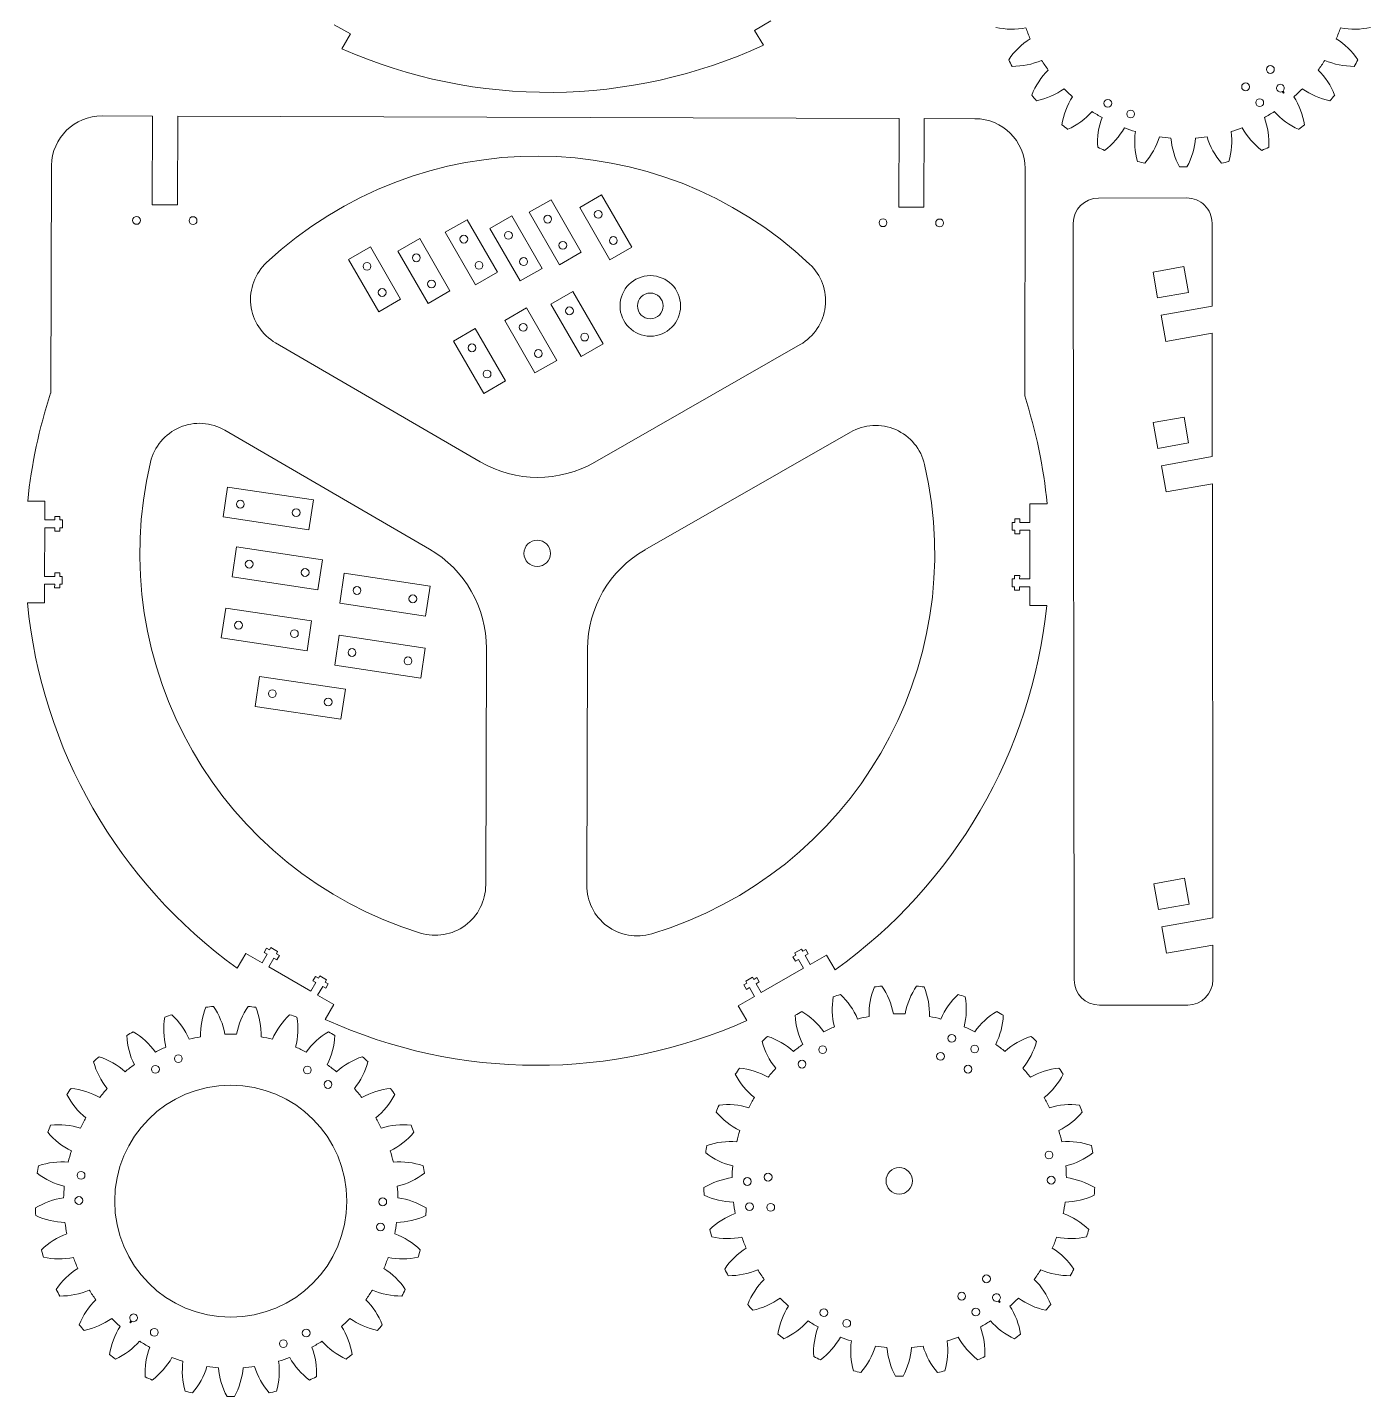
# Model space of a CAD drawing. Header units: millimetres. Extents: x 5 to 545, y 96 to 1497.
# Drawn here: x 5 to 538, y 96 to 639 of the extents above; entities that cross this region are included whole.
import ezdxf

# ---------------------------------------------------------------- set-up
doc = ezdxf.new("R2010")
doc.units = ezdxf.units.MM

msp = doc.modelspace()

# ---------------------------------------------------------------- linework, layer by layer
at = {"color": 7, "linetype": 'Continuous', "lineweight": 15}
for p, q in [((293.68, 637.85), (300.1, 641.64)), ((126.99, 640.1), (133.47, 636.44)), ((133.47, 636.44), (130.13, 630.52)), ((297.13, 632), (293.68, 637.85)), ((502.75, 613.58), (503.21, 612.93)), ((503.53, 613.15), (503.08, 613.81)), ((503.21, 612.93), (503.53, 613.15)), ((55.06, 603.87), (35.06, 603.93)), ((54.95, 568.67), (55.06, 603.87)), ((65.06, 603.83), (64.95, 568.64)), ((350.89, 602.94), (65.06, 603.83)), ((350.78, 567.75), (350.89, 602.94)), ((360.89, 602.91), (360.78, 567.72)), ((380.99, 602.85), (360.89, 602.91)), ((14.72, 494), (15, 584.34)), ((400.93, 583.15), (400.69, 492.93)), ((212.99, 570.73), (204.33, 565.73)), ((224.99, 549.95), (212.99, 570.73)), ((233.01, 572.63), (224.35, 567.63)), ((245.01, 551.85), (233.01, 572.63)), ((429.91, 571.38), (464.91, 571.43)), ((64.95, 568.64), (54.95, 568.67)), ((204.33, 565.73), (216.33, 544.95)), ((224.35, 567.63), (236.35, 546.85)), ((360.78, 567.72), (350.78, 567.75)), ((179.75, 562.8), (171.09, 557.8)), ((191.75, 542.02), (179.75, 562.8)), ((197.43, 564.29), (188.77, 559.29)), ((188.77, 559.29), (200.77, 538.5)), ((209.43, 543.5), (197.43, 564.29)), ((420.29, 261.37), (419.93, 561.37)), ((474.96, 528.54), (474.93, 561.44)), ((160.94, 555.39), (152.28, 550.39)), ((172.94, 534.61), (160.94, 555.39)), ((171.09, 557.8), (183.09, 537.02)), ((141.39, 552.03), (132.73, 547.03)), ((153.39, 531.24), (141.39, 552.03)), ((152.28, 550.39), (164.28, 529.61)), ((216.33, 544.95), (224.99, 549.95)), ((236.35, 546.85), (245.01, 551.85)), ((132.73, 547.03), (144.73, 526.24)), ((200.77, 538.5), (209.43, 543.5)), ((463.77, 544.23), (451.56, 542.06)), ((465.58, 533.99), (463.77, 544.23)), ((183.09, 537.02), (191.75, 542.02)), ((451.56, 542.06), (453.38, 531.82)), ((164.28, 529.61), (172.94, 534.61)), ((221.62, 534.35), (212.96, 529.35)), ((233.62, 513.57), (221.62, 534.35)), ((453.38, 531.82), (465.58, 533.99)), ((144.73, 526.24), (153.39, 531.24)), ((203.29, 527.83), (194.63, 522.83)), ((215.29, 507.04), (203.29, 527.83)), ((212.96, 529.35), (224.96, 508.57)), ((474.96, 528.54), (454.8, 524.96)), ((194.63, 522.83), (206.63, 502.04)), ((454.8, 524.96), (456.65, 514.52)), ((182.97, 519.69), (174.31, 514.69)), ((194.97, 498.91), (182.97, 519.69)), ((456.65, 514.52), (474.98, 517.78)), ((475.04, 468.86), (474.98, 517.78)), ((184.94, 466.78), (103.85, 513.94)), ((174.31, 514.69), (186.31, 493.91)), ((224.96, 508.57), (233.62, 513.57)), ((311.71, 513.29), (230.33, 466.64)), ((206.63, 502.04), (215.29, 507.04)), ((186.31, 493.91), (194.97, 498.91)), ((14.72, 494), (14.69, 493.96)), ((463.84, 484.55), (451.63, 482.38)), ((465.66, 474.31), (463.84, 484.55)), ((83.74, 479.36), (164.83, 432.2)), ((250.22, 431.94), (331.6, 478.59)), ((451.63, 482.38), (453.45, 472.14)), ((453.45, 472.14), (465.66, 474.31)), ((475.04, 468.86), (454.87, 465.28)), ((454.87, 465.28), (456.72, 454.85)), ((84.79, 456.82), (83.01, 444.95)), ((118.81, 451.71), (84.79, 456.82)), ((456.72, 454.85), (475.05, 458.1)), ((475.26, 285.98), (475.05, 458.1)), ((12.38, 451.24), (5.58, 451.26)), ((12.36, 443.79), (12.38, 451.24)), ((117.03, 439.85), (118.81, 451.71)), ((402.77, 450.2), (402.75, 442.75)), ((409.57, 450.18), (402.77, 450.2)), ((12.3, 421.39), (12.35, 440.69)), ((12.35, 440.69), (16.35, 440.68)), ((16.36, 443.78), (12.36, 443.79)), ((16.35, 440.68), (16.34, 439.3)), ((18.36, 445.14), (16.36, 445.15)), ((16.36, 445.15), (16.36, 443.78)), ((18.34, 439.29), (18.35, 440.67)), ((18.35, 440.67), (19.35, 440.67)), ((18.36, 443.77), (18.36, 445.14)), ((19.36, 443.77), (18.36, 443.77)), ((19.35, 440.67), (19.36, 443.77)), ((83.01, 444.95), (117.03, 439.85)), ((396.75, 442.76), (395.75, 442.77)), ((395.75, 442.77), (395.75, 439.67)), ((396.76, 444.14), (396.75, 442.76)), ((398.76, 444.14), (396.76, 444.14)), ((398.75, 442.76), (398.76, 444.14)), ((402.75, 442.75), (398.75, 442.76)), ((16.34, 439.3), (18.34, 439.29)), ((395.75, 439.67), (396.75, 439.66)), ((396.75, 439.66), (396.74, 438.29)), ((396.74, 438.29), (398.74, 438.29)), ((398.74, 438.29), (398.75, 439.66)), ((398.75, 439.66), (402.75, 439.65)), ((402.75, 439.65), (402.69, 420.35)), ((88.34, 433.08), (86.56, 421.21)), ((122.36, 427.97), (88.34, 433.08)), ((120.58, 416.11), (122.36, 427.97)), ((12.27, 410.84), (12.29, 418.29)), ((12.29, 418.29), (16.29, 418.28)), ((16.3, 421.38), (12.3, 421.39)), ((16.29, 418.28), (16.28, 416.9)), ((18.3, 422.74), (16.3, 422.75)), ((16.3, 422.75), (16.3, 421.38)), ((18.28, 416.89), (18.29, 418.27)), ((18.29, 418.27), (19.29, 418.27)), ((18.3, 421.37), (18.3, 422.74)), ((19.3, 421.37), (18.3, 421.37)), ((19.29, 418.27), (19.3, 421.37)), ((86.56, 421.21), (120.58, 416.11)), ((131.02, 422.62), (129.24, 410.76)), ((165.04, 417.52), (131.02, 422.62)), ((396.69, 420.36), (395.69, 420.37)), ((395.69, 420.37), (395.69, 417.27)), ((396.7, 421.74), (396.69, 420.36)), ((398.7, 421.74), (396.7, 421.74)), ((398.69, 420.36), (398.7, 421.74)), ((402.69, 420.35), (398.69, 420.36)), ((16.28, 416.9), (18.28, 416.89)), ((163.26, 405.65), (165.04, 417.52)), ((395.69, 417.27), (396.69, 417.26)), ((396.69, 417.26), (396.68, 415.89)), ((396.68, 415.89), (398.68, 415.89)), ((398.68, 415.89), (398.69, 417.26)), ((398.69, 417.26), (402.69, 417.25)), ((402.69, 417.25), (402.67, 409.8)), ((5.48, 410.86), (12.27, 410.84)), ((84.1, 408.84), (82.32, 396.97)), ((118.12, 403.73), (84.1, 408.84)), ((129.24, 410.76), (163.26, 405.65)), ((402.67, 409.8), (409.46, 409.78)), ((116.34, 391.86), (118.12, 403.73)), ((82.32, 396.97), (116.34, 391.86)), ((129.09, 398.02), (127.31, 386.15)), ((163.11, 392.91), (129.09, 398.02)), ((161.33, 381.05), (163.11, 392.91)), ((187.4, 392.83), (187.11, 299.03)), ((227.11, 298.9), (227.4, 392.71)), ((127.31, 386.15), (161.33, 381.05)), ((97.48, 381.71), (95.7, 369.85)), ((131.5, 376.61), (97.48, 381.71)), ((129.72, 364.74), (131.5, 376.61)), ((95.7, 369.85), (129.72, 364.74)), ((464.06, 301.67), (451.85, 299.5)), ((451.85, 299.5), (453.67, 289.26)), ((465.88, 291.43), (464.06, 301.67)), ((453.67, 289.26), (465.88, 291.43)), ((475.26, 285.98), (455.09, 282.4)), ((455.09, 282.4), (456.94, 271.97)), ((92, 271.88), (88.59, 266)), ((98.45, 268.13), (92, 271.88)), ((100.46, 271.59), (98.45, 268.13)), ((100.28, 274.01), (99.27, 272.28)), ((99.27, 272.28), (100.46, 271.59)), ((101.46, 273.32), (100.28, 274.01)), ((101.96, 274.19), (101.46, 273.32)), ((104.64, 272.63), (101.96, 274.19)), ((104.14, 271.77), (104.64, 272.63)), ((105.33, 271.07), (104.14, 271.77)), ((312.25, 273.63), (309.56, 272.08)), ((309.56, 272.08), (310.05, 271.22)), ((312.74, 272.76), (312.25, 273.63)), ((313.94, 273.45), (312.74, 272.76)), ((313.74, 271.02), (314.94, 271.71)), ((314.94, 271.71), (313.94, 273.45)), ((456.94, 271.97), (475.27, 275.22)), ((475.29, 261.44), (475.27, 275.22)), ((101.13, 266.58), (103.14, 270.04)), ((117.82, 256.88), (101.13, 266.58)), ((103.14, 270.04), (104.33, 269.34)), ((104.33, 269.34), (105.33, 271.07)), ((310.05, 271.22), (308.87, 270.53)), ((308.87, 270.53), (309.86, 268.8)), ((309.86, 268.8), (311.05, 269.48)), ((311.05, 269.48), (313.04, 266.01)), ((315.73, 267.56), (313.74, 271.02)), ((322.19, 271.26), (315.73, 267.56)), ((325.57, 265.37), (322.19, 271.26)), ((119.64, 262.76), (118.64, 261.03)), ((118.64, 261.03), (119.82, 260.34)), ((120.83, 262.07), (119.64, 262.76)), ((121.33, 262.94), (120.83, 262.07)), ((124.01, 261.38), (121.33, 262.94)), ((123.51, 260.51), (124.01, 261.38)), ((292.82, 262.48), (290.13, 260.94)), ((290.13, 260.94), (290.63, 260.07)), ((293.31, 261.61), (292.82, 262.48)), ((294.51, 262.3), (293.31, 261.61)), ((295.51, 260.56), (294.51, 262.3)), ((313.04, 266.01), (296.3, 256.41)), ((119.82, 260.34), (117.82, 256.88)), ((120.5, 255.33), (122.51, 258.78)), ((126.94, 251.58), (120.5, 255.33)), ((122.51, 258.78), (123.7, 258.09)), ((124.7, 259.82), (123.51, 260.51)), ((123.7, 258.09), (124.7, 259.82)), ((290.63, 260.07), (289.44, 259.39)), ((289.44, 259.39), (290.43, 257.65)), ((290.43, 257.65), (291.62, 258.33)), ((291.62, 258.33), (293.61, 254.86)), ((294.31, 259.88), (295.51, 260.56)), ((296.3, 256.41), (294.31, 259.88)), ((123.53, 245.71), (126.94, 251.58)), ((293.61, 254.86), (287.15, 251.16)), ((287.15, 251.16), (290.53, 245.26)), ((430.3, 251.38), (465.3, 251.43)), ((390.22, 134.08), (390.68, 133.42)), ((391.01, 133.65), (390.55, 134.31)), ((390.68, 133.42), (391.01, 133.65)), ((46.05, 125.6), (46.51, 126.25)), ((46.38, 125.37), (46.05, 125.6)), ((46.84, 126.02), (46.38, 125.37))]:
    msp.add_line(p, q, dxfattribs=at)
for centre, radius in [((498.06, 622.37), 1.55), ((488.23, 615.48), 1.55), ((433.63, 608.95), 1.55), ((493.84, 609.22), 1.55), ((442.7, 604.73), 1.55), ((231.68, 564.94), 1.55), ((48.73, 562.52), 1.55), ((71.13, 562.45), 1.55), ((211.66, 563.03), 1.55), ((344.56, 561.6), 1.55), ((366.96, 561.53), 1.55), ((178.42, 555.11), 1.55), ((196.1, 556.59), 1.55), ((217.66, 552.64), 1.55), ((237.68, 554.54), 1.55), ((159.61, 547.7), 1.55), ((140.06, 544.33), 1.55), ((184.42, 544.72), 1.55), ((202.1, 546.2), 1.55), ((165.61, 537.31), 1.55), ((252.33, 528.62), 12), ((146.06, 533.94), 1.55), ((252.33, 528.62), 5.1), ((220.29, 526.66), 1.55), ((201.96, 520.13), 1.55), ((226.29, 516.26), 1.55), ((181.64, 512), 1.55), ((207.96, 509.74), 1.55), ((187.64, 501.6), 1.55), ((89.84, 449.99), 1.55), ((111.99, 446.67), 1.55), ((207.52, 430.52), 5.25), ((93.38, 426.25), 1.55), ((115.53, 422.93), 1.55), ((136.07, 415.8), 1.55), ((158.22, 412.48), 1.55), ((89.14, 402.01), 1.55), ((111.29, 398.69), 1.55), ((134.13, 391.19), 1.55), ((156.28, 387.87), 1.55), ((102.52, 374.89), 1.55), ((124.67, 371.57), 1.55), ((371.79, 238.22), 1.55), ((320.64, 233.73), 1.55), ((380.85, 234), 1.55), ((65.27, 230.17), 1.55), ((312.45, 227.99), 1.55), ((367.35, 231.07), 1.55), ((56.21, 225.94), 1.55), ((116.42, 225.68), 1.55), ((378.23, 226), 1.55), ((86.08, 173.67), 46), ((124.6, 219.94), 1.55), ((410.31, 191.95), 1.55), ((26.75, 183.9), 1.55), ((299, 183.18), 1.55), ((350.98, 181.72), 5.25), ((290.77, 181.46), 1.55), ((411.19, 181.99), 1.55), ((25.87, 173.93), 1.55), ((146.29, 173.4), 1.55), ((291.64, 171.49), 1.55), ((300.05, 171.23), 1.55), ((145.41, 163.44), 1.55), ((385.53, 142.86), 1.55), ((375.7, 135.98), 1.55), ((321.1, 129.45), 1.55), ((381.31, 129.71), 1.55), ((330.17, 125.22), 1.55), ((55.75, 121.66), 1.55), ((115.96, 121.39), 1.55), ((106.89, 117.17), 1.55)]:
    msp.add_circle(centre, radius, dxfattribs=at)
for centre, radius, start, end in [((395.65, 667.34), 29, 257.2337, 280.9171), ((463.51, 661.22), 66.25, 199.7277, 203.7205), ((463.51, 661.22), 66.25, 336.2795, 340.2723), ((531.36, 667.34), 29, 259.0829, 282.7663), ((211.99, 816.29), 203, 246.2177, 294.7961), ((418.45, 610.12), 29, 122.5312, 146.2146), ((508.56, 610.12), 29, 33.7854, 57.4688), ((463.51, 661.22), 77.5, 206.8255, 209.0365), ((395.92, 652.61), 29, 269.6475, 293.3309), ((463.51, 661.22), 66.25, 212.1415, 216.1343), ((463.51, 661.22), 66.25, 323.8657, 327.8585), ((531.09, 652.61), 29, 246.6691, 270.3525), ((463.51, 661.22), 77.5, 330.9635, 333.1745), ((430.49, 601.63), 29, 134.945, 158.6284), ((496.52, 601.63), 29, 21.3716, 45.055), ((399.36, 638.28), 29, 282.0613, 305.7447), ((463.51, 661.22), 66.25, 224.5553, 228.5481), ((502.03, 614.95), 1.55, 312.4301, 297.6028), ((463.51, 661.22), 66.25, 311.4519, 315.4447), ((527.65, 638.28), 29, 234.2553, 257.9387), ((463.51, 661.22), 77.5, 219.2393, 221.4503), ((444.07, 595.93), 29, 147.3588, 171.0422), ((482.94, 595.93), 29, 8.9578, 32.6412), ((463.51, 661.22), 77.5, 318.5497, 320.7607), ((35, 583.93), 20, 89.8214, 178.8186), ((380.93, 582.85), 20, 0.8501, 89.8214), ((405.79, 625.03), 29, 294.4751, 318.1585), ((463.51, 661.22), 66.25, 236.9691, 240.9619), ((458.56, 593.28), 29, 159.7726, 183.456), ((463.51, 661.22), 66.25, 299.0381, 303.0309), ((468.45, 593.28), 29, 356.544, 20.2274), ((521.22, 625.03), 29, 221.8415, 245.5249), ((463.51, 661.22), 77.5, 231.6531, 233.8641), ((414.92, 613.47), 29, 306.8889, 330.5723), ((463.51, 661.22), 66.25, 249.3829, 253.3757), ((473.28, 593.8), 29, 172.1864, 195.8698), ((453.73, 593.8), 29, 344.1302, 7.8136), ((463.51, 661.22), 66.25, 286.6243, 290.6171), ((512.09, 613.47), 29, 209.4277, 233.1111), ((463.51, 661.22), 77.5, 306.1359, 308.3469), ((426.32, 604.14), 29, 319.3027, 342.9861), ((463.51, 661.22), 66.25, 261.7967, 265.7895), ((487.55, 597.48), 29, 184.6002, 208.2835), ((439.46, 597.48), 29, 331.7165, 355.3998), ((463.51, 661.22), 66.25, 274.2105, 278.2033), ((500.69, 604.14), 29, 197.0139, 220.6973), ((207.52, 430.52), 157.5, 46.7337, 132.909), ((463.51, 661.22), 77.5, 244.0669, 246.2779), ((463.51, 661.22), 77.5, 293.7221, 295.9331), ((463.51, 661.22), 77.5, 256.4807, 258.6917), ((463.51, 661.22), 77.5, 268.8945, 271.1055), ((463.51, 661.22), 77.5, 281.3083, 283.5193), ((429.93, 561.38), 10, 90.0691, 180.0691), ((464.93, 561.43), 10, 0.0691, 90.0691), ((113.91, 531.23), 20, 132.909, 239.8214), ((301.76, 530.64), 20, 299.8214, 46.7337), ((207.52, 430.52), 203, 161.7886, 174.1366), ((207.52, 430.52), 203, 5.5582, 17.9062), ((73.69, 462.07), 20, 59.8214, 166.7337), ((341.55, 461.24), 20, 12.909, 119.8214), ((207.52, 430.52), 157.5, 166.7337, 252.909), ((207.76, 506.02), 45.38, 239.8214, 299.8214), ((207.52, 430.52), 157.5, 286.7337, 12.909), ((142.02, 392.97), 45.38, 359.8214, 59.8214), ((272.79, 392.56), 45.38, 119.8214, 179.8214), ((207.52, 430.52), 203, 185.5582, 234.1366), ((207.52, 430.52), 203, 305.5582, 354.1366), ((167.11, 299.09), 20, 252.909, 359.8214), ((247.11, 298.84), 20, 179.8214, 286.7337), ((430.29, 261.38), 10, 180.0691, 270.0691), ((465.29, 261.43), 10, 270.0691, 0.0691), ((350.98, 181.72), 77.5, 107.5152, 109.7262), ((307.84, 234.45), 29, 23.2208, 46.9042), ((367.99, 247.69), 29, 157.9234, 181.6067), ((350.98, 181.72), 77.5, 95.1014, 97.3124), ((320.18, 242.49), 29, 10.8071, 34.4904), ((381.77, 242.49), 29, 145.5096, 169.1929), ((350.98, 181.72), 77.5, 82.6876, 84.8986), ((333.97, 247.69), 29, 358.3933, 22.0766), ((394.12, 234.45), 29, 133.0958, 156.7792), ((350.98, 181.72), 77.5, 70.2738, 72.4848), ((103.09, 239.64), 29, 157.9234, 181.6067), ((86.08, 173.67), 77.5, 95.1014, 97.3124), ((55.29, 234.44), 29, 10.8071, 34.4904), ((116.87, 234.44), 29, 145.5096, 169.1929), ((86.08, 173.67), 77.5, 82.6876, 84.8986), ((69.07, 239.64), 29, 358.3933, 22.0766), ((353.41, 249.81), 29, 170.3371, 194.0205), ((348.55, 249.81), 29, 345.9795, 9.6629), ((88.51, 241.75), 29, 170.3371, 194.0205), ((86.08, 173.67), 77.5, 107.5152, 109.7262), ((42.94, 226.4), 29, 23.2208, 46.9042), ((129.22, 226.4), 29, 133.0958, 156.7792), ((86.08, 173.67), 77.5, 70.2738, 72.4848), ((83.65, 241.75), 29, 345.9795, 9.6629), ((207.52, 430.52), 203, 245.5582, 294.1366), ((350.98, 181.72), 77.5, 119.929, 122.14), ((338.72, 248.74), 29, 182.7509, 206.4343), ((297.51, 223.95), 29, 35.6346, 59.318), ((350.98, 181.72), 66.25, 100.4174, 104.4102), ((350.98, 181.72), 66.25, 88.0036, 91.9964), ((350.98, 181.72), 66.25, 75.5898, 79.5826), ((404.44, 223.95), 29, 120.682, 144.3654), ((363.24, 248.74), 29, 333.5657, 357.2491), ((350.98, 181.72), 77.5, 57.86, 60.071), ((86.08, 173.67), 77.5, 119.929, 122.14), ((73.82, 240.68), 29, 182.7509, 206.4343), ((32.62, 215.89), 29, 35.6346, 59.318), ((86.08, 173.67), 66.25, 88.0036, 91.9964), ((139.55, 215.89), 29, 120.682, 144.3654), ((98.34, 240.68), 29, 333.5657, 357.2491), ((86.08, 173.67), 77.5, 57.86, 60.071), ((350.98, 181.72), 77.5, 132.3428, 134.5538), ((289.69, 211.47), 29, 48.0484, 71.7318), ((350.98, 181.72), 66.25, 112.8312, 116.824), ((350.98, 181.72), 66.25, 63.176, 67.1688), ((412.27, 211.47), 29, 108.2682, 131.9516), ((350.98, 181.72), 77.5, 45.4462, 47.6572), ((86.08, 173.67), 66.25, 112.8312, 116.824), ((86.08, 173.67), 66.25, 100.4174, 104.4102), ((86.08, 173.67), 66.25, 75.5898, 79.5826), ((86.08, 173.67), 66.25, 63.176, 67.1688), ((324.6, 244.53), 29, 195.1647, 218.8481), ((350.98, 181.72), 66.25, 125.245, 129.2378), ((350.98, 181.72), 66.25, 50.7622, 54.755), ((377.36, 244.53), 29, 321.1519, 344.8353), ((86.08, 173.67), 77.5, 132.3428, 134.5538), ((59.7, 236.48), 29, 195.1647, 218.8481), ((24.79, 203.41), 29, 48.0484, 71.7318), ((147.37, 203.41), 29, 108.2682, 131.9516), ((112.46, 236.48), 29, 321.1519, 344.8353), ((86.08, 173.67), 77.5, 45.4462, 47.6572), ((86.08, 173.67), 66.25, 125.245, 129.2378), ((86.08, 173.67), 66.25, 50.7622, 54.755), ((350.98, 181.72), 77.5, 144.7566, 146.9676), ((311.71, 237.39), 29, 207.5785, 231.2619), ((284.72, 197.59), 29, 60.4622, 84.1456), ((350.98, 181.72), 66.25, 137.6588, 141.6516), ((350.98, 181.72), 66.25, 38.3484, 42.3412), ((417.23, 197.59), 29, 95.8544, 119.5378), ((390.25, 237.39), 29, 308.7381, 332.4215), ((350.98, 181.72), 77.5, 33.0324, 35.2434), ((86.08, 173.67), 77.5, 144.7566, 146.9676), ((19.83, 189.54), 29, 60.4622, 84.1456), ((86.08, 173.67), 66.25, 137.6588, 141.6516), ((86.08, 173.67), 66.25, 38.3484, 42.3412), ((152.33, 189.54), 29, 95.8544, 119.5378), ((86.08, 173.67), 77.5, 33.0324, 35.2434), ((46.81, 229.34), 29, 207.5785, 231.2619), ((125.35, 229.34), 29, 308.7381, 332.4215), ((350.98, 181.72), 77.5, 157.1703, 159.3814), ((282.86, 182.98), 29, 72.876, 96.5594), ((350.98, 181.72), 66.25, 150.0726, 154.0654), ((350.98, 181.72), 66.25, 25.9346, 29.9274), ((419.09, 182.98), 29, 83.4406, 107.124), ((350.98, 181.72), 77.5, 20.6186, 22.8297), ((86.08, 173.67), 66.25, 150.0726, 154.0654), ((86.08, 173.67), 66.25, 25.9346, 29.9274), ((300.66, 227.65), 29, 219.9923, 243.6757), ((401.3, 227.65), 29, 296.3243, 320.0077), ((86.08, 173.67), 77.5, 157.1703, 159.3814), ((35.76, 219.6), 29, 219.9923, 243.6757), ((17.97, 174.93), 29, 72.876, 96.5594), ((154.2, 174.93), 29, 83.4406, 107.124), ((136.4, 219.6), 29, 296.3243, 320.0077), ((86.08, 173.67), 77.5, 20.6186, 22.8297), ((350.98, 181.72), 66.25, 162.4863, 166.4792), ((350.98, 181.72), 66.25, 13.5208, 17.5137), ((350.98, 181.72), 77.5, 169.5841, 171.7952), ((284.18, 168.31), 29, 85.2898, 108.9732), ((417.77, 168.31), 29, 71.0268, 94.7102), ((350.98, 181.72), 77.5, 8.2048, 10.4159), ((86.08, 173.67), 66.25, 162.4863, 166.4792), ((86.08, 173.67), 66.25, 13.5208, 17.5137), ((291.96, 215.76), 29, 232.4061, 256.0895), ((409.99, 215.76), 29, 283.9105, 307.5939), ((86.08, 173.67), 77.5, 169.5841, 171.7952), ((27.07, 207.71), 29, 232.4061, 256.0895), ((19.29, 160.26), 29, 85.2898, 108.9732), ((152.88, 160.26), 29, 71.0268, 94.7102), ((145.1, 207.71), 29, 283.9105, 307.5939), ((86.08, 173.67), 77.5, 8.2048, 10.4159), ((350.98, 181.72), 66.25, 174.9001, 178.893), ((350.98, 181.72), 66.25, 1.107, 5.0999), ((86.08, 173.67), 66.25, 174.9001, 178.893), ((86.08, 173.67), 66.25, 1.107, 5.0999), ((288.63, 154.26), 29, 97.7036, 121.387), ((413.33, 154.26), 29, 58.613, 82.2964), ((23.73, 146.21), 29, 97.7036, 121.387), ((148.43, 146.21), 29, 58.613, 82.2964), ((350.98, 181.72), 77.5, 181.9979, 184.209), ((286.03, 202.28), 29, 244.8199, 268.5033), ((415.93, 202.28), 29, 271.4967, 295.1801), ((350.98, 181.72), 77.5, 355.791, 358.0021), ((86.08, 173.67), 77.5, 181.9979, 184.209), ((86.08, 173.67), 77.5, 355.791, 358.0021), ((295.99, 141.5), 29, 110.1174, 133.8008), ((350.98, 181.72), 66.25, 187.3139, 191.3068), ((350.98, 181.72), 66.25, 348.6932, 352.6861), ((405.97, 141.5), 29, 46.1992, 69.8826), ((21.13, 194.22), 29, 244.8199, 268.5033), ((86.08, 173.67), 66.25, 187.3139, 191.3068), ((86.08, 173.67), 66.25, 348.6932, 352.6861), ((151.03, 194.22), 29, 271.4967, 295.1801), ((31.09, 133.45), 29, 110.1174, 133.8008), ((141.07, 133.45), 29, 46.1992, 69.8826), ((350.98, 181.72), 77.5, 194.4117, 196.6228), ((283.12, 187.83), 29, 257.2337, 280.9171), ((350.98, 181.72), 66.25, 199.7277, 203.7205), ((350.98, 181.72), 66.25, 336.2795, 340.2723), ((418.83, 187.83), 29, 259.0829, 282.7663), ((350.98, 181.72), 77.5, 343.3772, 345.5883), ((86.08, 173.67), 77.5, 194.4117, 196.6228), ((86.08, 173.67), 77.5, 343.3772, 345.5883), ((305.92, 130.62), 29, 122.5312, 146.2146), ((396.03, 130.62), 29, 33.7854, 57.4688), ((18.23, 179.78), 29, 257.2337, 280.9171), ((41.02, 122.57), 29, 122.5312, 146.2146), ((86.08, 173.67), 66.25, 199.7277, 203.7205), ((86.08, 173.67), 66.25, 336.2795, 340.2723), ((131.14, 122.57), 29, 33.7854, 57.4688), ((153.93, 179.78), 29, 259.0829, 282.7663), ((350.98, 181.72), 77.5, 206.8255, 209.0365), ((350.98, 181.72), 77.5, 330.9635, 333.1745), ((283.4, 173.11), 29, 269.6475, 293.3309), ((317.96, 122.13), 29, 134.945, 158.6284), ((350.98, 181.72), 66.25, 212.1415, 216.1343), ((350.98, 181.72), 66.25, 323.8657, 327.8585), ((384, 122.13), 29, 21.3716, 45.055), ((418.56, 173.11), 29, 246.6691, 270.3525), ((86.08, 173.67), 77.5, 206.8255, 209.0365), ((18.5, 165.05), 29, 269.6475, 293.3309), ((86.08, 173.67), 66.25, 212.1415, 216.1343), ((86.08, 173.67), 66.25, 323.8657, 327.8585), ((153.66, 165.05), 29, 246.6691, 270.3525), ((86.08, 173.67), 77.5, 330.9635, 333.1745), ((389.5, 135.45), 1.55, 312.4301, 297.6028), ((53.06, 114.08), 29, 134.945, 158.6284), ((119.1, 114.08), 29, 21.3716, 45.055), ((350.98, 181.72), 77.5, 219.2393, 221.4503), ((286.83, 158.78), 29, 282.0613, 305.7447), ((331.54, 116.43), 29, 147.3588, 171.0422), ((350.98, 181.72), 66.25, 224.5553, 228.5481), ((350.98, 181.72), 66.25, 311.4519, 315.4447), ((370.41, 116.43), 29, 8.9578, 32.6412), ((415.13, 158.78), 29, 234.2553, 257.9387), ((350.98, 181.72), 77.5, 318.5497, 320.7607), ((21.93, 150.73), 29, 282.0613, 305.7447), ((86.08, 173.67), 66.25, 224.5553, 228.5481), ((47.56, 127.4), 1.55, 242.3972, 227.5699), ((86.08, 173.67), 66.25, 311.4519, 315.4447), ((150.23, 150.73), 29, 234.2553, 257.9387), ((293.26, 145.53), 29, 294.4751, 318.1585), ((350.98, 181.72), 66.25, 236.9691, 240.9619), ((350.98, 181.72), 66.25, 299.0381, 303.0309), ((408.69, 145.53), 29, 221.8415, 245.5249), ((86.08, 173.67), 77.5, 219.2393, 221.4503), ((66.65, 108.37), 29, 147.3588, 171.0422), ((105.52, 108.37), 29, 8.9578, 32.6412), ((86.08, 173.67), 77.5, 318.5497, 320.7607), ((350.98, 181.72), 77.5, 231.6531, 233.8641), ((346.03, 113.77), 29, 159.7726, 183.456), ((302.39, 133.96), 29, 306.8889, 330.5723), ((350.98, 181.72), 66.25, 249.3829, 253.3757), ((350.98, 181.72), 66.25, 286.6243, 290.6171), ((399.56, 133.96), 29, 209.4277, 233.1111), ((355.92, 113.77), 29, 356.544, 20.2274), ((350.98, 181.72), 77.5, 306.1359, 308.3469), ((28.36, 137.47), 29, 294.4751, 318.1585), ((86.08, 173.67), 66.25, 236.9691, 240.9619), ((81.14, 105.72), 29, 159.7726, 183.456), ((86.08, 173.67), 66.25, 299.0381, 303.0309), ((91.03, 105.72), 29, 356.544, 20.2274), ((143.8, 137.47), 29, 221.8415, 245.5249), ((360.75, 114.3), 29, 172.1864, 195.8698), ((313.79, 124.64), 29, 319.3027, 342.9861), ((350.98, 181.72), 66.25, 261.7967, 265.7895), ((375.02, 117.98), 29, 184.6002, 208.2835), ((326.94, 117.98), 29, 331.7165, 355.3998), ((350.98, 181.72), 66.25, 274.2105, 278.2033), ((388.16, 124.64), 29, 197.0139, 220.6973), ((341.2, 114.3), 29, 344.1302, 7.8136), ((86.08, 173.67), 77.5, 231.6531, 233.8641), ((37.5, 125.91), 29, 306.8889, 330.5723), ((86.08, 173.67), 66.25, 249.3829, 253.3757), ((95.86, 106.25), 29, 172.1864, 195.8698), ((76.3, 106.25), 29, 344.1302, 7.8136), ((86.08, 173.67), 66.25, 286.6243, 290.6171), ((134.67, 125.91), 29, 209.4277, 233.1111), ((86.08, 173.67), 77.5, 306.1359, 308.3469), ((350.98, 181.72), 77.5, 244.0669, 246.2779), ((350.98, 181.72), 77.5, 293.7221, 295.9331), ((86.08, 173.67), 77.5, 244.0669, 246.2779), ((48.9, 116.58), 29, 319.3027, 342.9861), ((86.08, 173.67), 66.25, 261.7967, 265.7895), ((110.12, 109.92), 29, 184.6002, 208.2835), ((62.04, 109.92), 29, 331.7165, 355.3998), ((86.08, 173.67), 66.25, 274.2105, 278.2033), ((123.26, 116.58), 29, 197.0139, 220.6973), ((86.08, 173.67), 77.5, 293.7221, 295.9331), ((350.98, 181.72), 77.5, 256.4807, 258.6917), ((350.98, 181.72), 77.5, 268.8945, 271.1055), ((350.98, 181.72), 77.5, 281.3083, 283.5193), ((86.08, 173.67), 77.5, 256.4807, 258.6917), ((86.08, 173.67), 77.5, 281.3083, 283.5193), ((86.08, 173.67), 77.5, 268.8945, 271.1055)]:
    msp.add_arc(centre, radius, start, end, dxfattribs=at)

doc.saveas('drawing.dxf')
